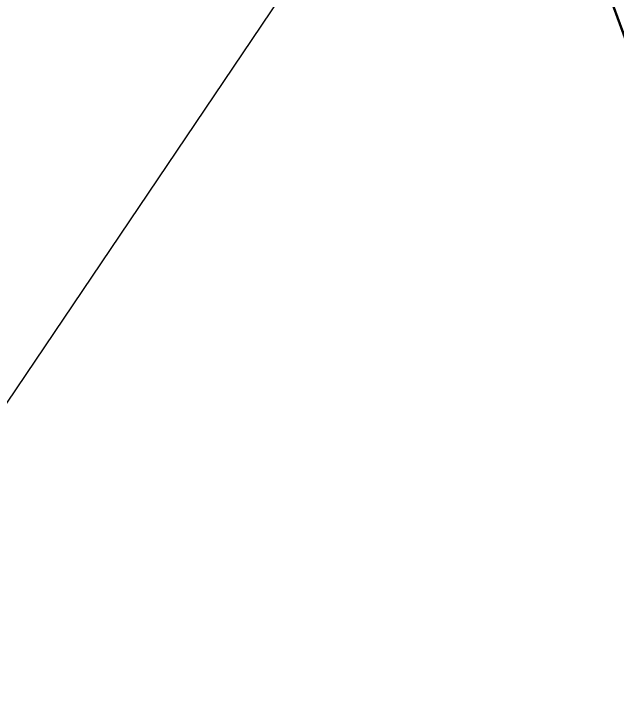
# Model space of a CAD drawing. Header units: metres. Extents: x 2681481 to 2682537, y 1228589 to 1229401.
# Drawn here: x 2681852.6476 to 2681852.66753, y 1228894.37846 to 1228894.40114 of the extents above; entities that cross this region are included whole.
import ezdxf

# ---------------------------------------------------------------- set-up
doc = ezdxf.new("R2010")
doc.units = ezdxf.units.M
doc.linetypes.add('AUSGEZOGEN', pattern=[0])
for name, color, linetype, lineweight in [('0_Bruchkanten', 5, 'Continuous', 30), ('Bruchkanten_Linie', 1, 'Continuous', 13), ('DGM_Nebenkurven', 43, 'Continuous', 13), ('TB_134#Gebäude', 7, 'AUSGEZOGEN', 13)]:
    doc.layers.add(name, color=color, linetype=linetype, lineweight=lineweight)

msp = doc.modelspace()

# ---------------------------------------------------------------- linework, layer by layer
at = {"layer": '0_Bruchkanten', "color": 252, "lineweight": 25, "elevation": 493.37}
msp.add_lwpolyline([(2681851.911318, 1228895.614739), (2681852.239964, 1228895.574465), (2681852.767482, 1228894.12666), (2681862.610201, 1228896.012394), (2681863.029825, 1228893.847766), (2681867.884937, 1228894.777981), (2681867.95816, 1228894.396615), (2681849.399897, 1228889.505876), (2681848.955809, 1228890.344709), (2681852.121153, 1228895.038836)], close=True, dxfattribs=at)
at = {"layer": 'Bruchkanten_Linie', "color": 254, "ltscale": 0.15, "transparency": 33554687}
msp.add_polyline3d([(2681851.911318, 1228895.614739, 493.37), (2681852.239964, 1228895.574465, 493.37), (2681852.767482, 1228894.12666, 493.37), (2681862.610201, 1228896.012394, 493.37), (2681863.029825, 1228893.847766, 493.37), (2681867.884937, 1228894.777981, 493.37), (2681867.95816, 1228894.396615, 493.37), (2681849.399897, 1228889.505876, 493.37), (2681848.955809, 1228890.344709, 493.37), (2681852.121153, 1228895.038836, 493.37), (2681851.911318, 1228895.614739, 493.37)], close=True, dxfattribs=at)
at = {"layer": 'DGM_Nebenkurven', "color": 254, "transparency": 33554687}
msp.add_polyline3d([(2681852.767482, 1228894.12666, 493.37), (2681862.610201, 1228896.012394, 493.37), (2681863.029825, 1228893.847766, 493.37), (2681867.884937, 1228894.777981, 493.37), (2681867.95816, 1228894.396615, 493.37), (2681849.399897, 1228889.505876, 493.37), (2681848.955809, 1228890.344709, 493.37), (2681852.121153, 1228895.038836, 493.37), (2681851.911318, 1228895.614739, 493.37), (2681852.239964, 1228895.574465, 493.37), (2681852.767482, 1228894.12666, 493.37)], close=True, dxfattribs=at)
for points in [[(2681852.767489, 1228894.126672, 493.36), (2681852.766489, 1228894.129419, 493.36), (2681852.240164, 1228895.573948, 493.36), (2681852.239973, 1228895.574474, 493.36)], [(2681852.767497, 1228894.126685, 493.35), (2681852.765495, 1228894.132178, 493.35), (2681852.240364, 1228895.573432, 493.35), (2681852.239982, 1228895.574483, 493.35)], [(2681852.767504, 1228894.126698, 493.34), (2681852.764502, 1228894.134937, 493.34), (2681852.240565, 1228895.572916, 493.34), (2681852.23999, 1228895.574492, 493.34)], [(2681852.767511, 1228894.126711, 493.33), (2681852.763509, 1228894.137696, 493.33), (2681852.240765, 1228895.572399, 493.33), (2681852.239999, 1228895.574501, 493.33)]]:
    msp.add_polyline3d(points, dxfattribs=at)
at = {"layer": 'TB_134#Gebäude', "color": 252, "linetype": 'AUSGEZOGEN', "lineweight": 25, "transparency": 33554687}
msp.add_line((2681852.680733, 1228894.437773), (2681850.235815, 1228890.812019), dxfattribs=at)

doc.saveas('drawing.dxf')
